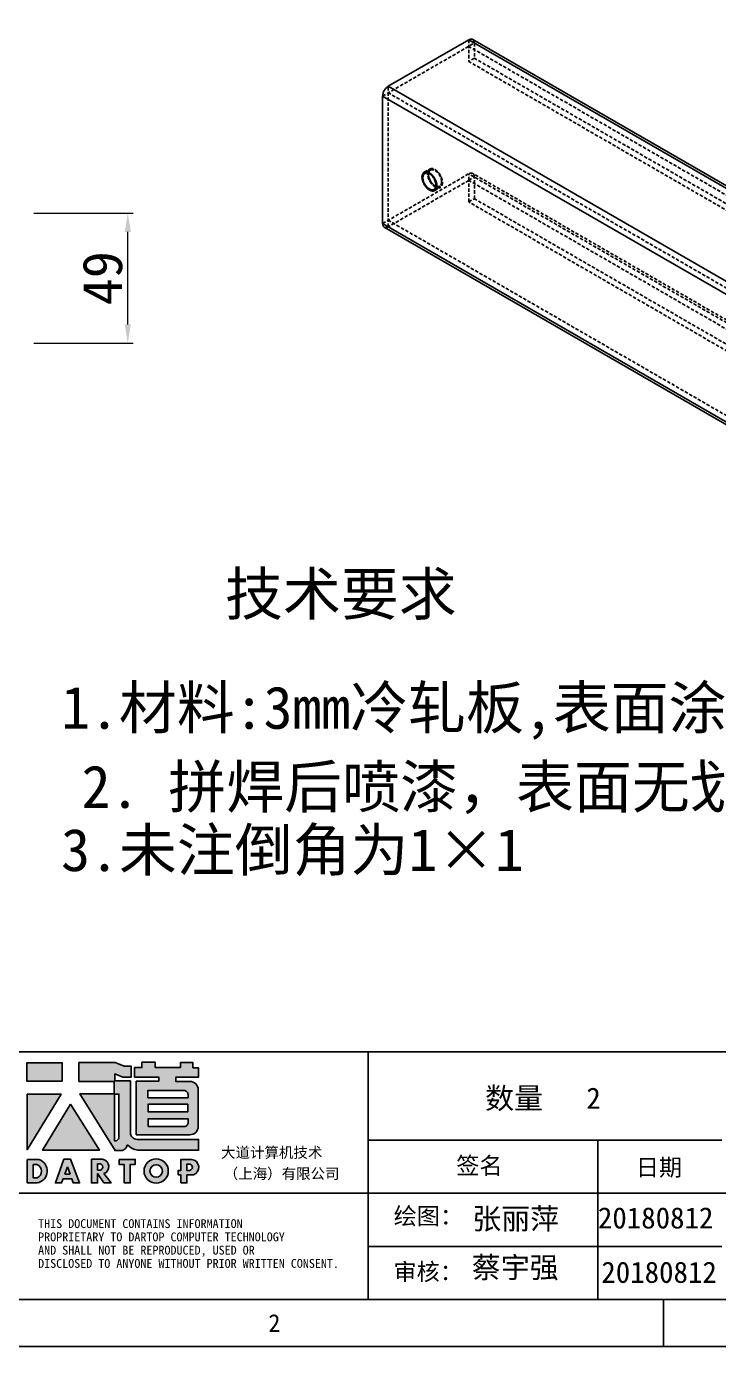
# Model space of a CAD drawing. Header units: millimetres. Extents: x 13106 to 40242, y 18888 to 28426.
# Drawn here: x 33464.1 to 33725.7, y 22568.4 to 23067.2 of the extents above; entities that cross this region are included whole.
import ezdxf
from ezdxf.enums import TextEntityAlignment as Align

# ---------------------------------------------------------------- set-up
doc = ezdxf.new("R2010")
doc.units = ezdxf.units.MM
doc.header["$PDSIZE"] = -1
doc.linetypes.add('HIDDEN', pattern=[1.905, 1.27, -0.635])
for name, color, linetype in [('02___PRT_ALL_AXES', 7, 'Continuous'), ('4', 7, 'Continuous'), ('DEFAULT_2', 8, 'HIDDEN'), ('print', 30, 'Continuous')]:
    doc.layers.add(name, color=color, linetype=linetype)
doc.layers.add('dim', color=2, linetype='Continuous', lineweight=9)
doc.styles.add('Dartop', font='')
doc.styles.add('HZ', font='')
doc.styles.add('hzHT', font='simhei.ttf')
doc.styles.get('Dartop').set_extended_font_data('FangSong_GB2312')
doc.styles.get('HZ').set_extended_font_data('SimSun')
doc.dimstyles.new('3', dxfattribs={"dimtxt": 15, "dimasz": 7, "dimexe": 2, "dimexo": 3, "dimgap": 2, "dimtad": 1, "dimzin": 9, "dimdsep": 46, "dimtxsty": 'Standard', "dimcen": 1, "dimadec": 1, "dimazin": 2, "dimtfac": 0.5, "dimtmove": 0, "dimatfit": 3, "dimfxl": 0, "dimtolj": 1, "dimlwd": 9, "dimlwe": 9, "dimarcsym": 0})

# ---------------------------------------------------------------- blocks, each defined once
blk = doc.blocks.new('dadao')
for p, q in [((48, 19.2), (44.9, 10.4)), ((51.2, 10.4), (48, 19.2)), ((44.9, 10.4), (51.2, 10.4))]:
    blk.add_line(p, q)
for points in [[(41.8, 121.6), (41.8, 143.7), (-0.4, 143.7), (-0.4, 121.6), (41.8, 121.6)], [(104.8, 122), (104.8, 130.3), (114.1, 126.3), (124.2, 126.3), (124.2, 139.6), (115.9, 139.6), (105.1, 143.9), (61.5, 143.9)], [(61.7, 144), (61.7, 121.3), (103.9, 121.3)], [(113.4, 38.7), (105.1, 38.7), (63, 106.5), (103.9, 106.5), (103.9, 120.9), (103.9, 121.3)], [(109.7, 53.6), (109.7, 106.2), (104.3, 106.2), (104.3, 50.4), (106.6, 50.4)], [(144.6, 94.4), (144.6, 84.8), (192, 84.8), (192, 94.1), (144.9, 94.1)], [(120.2, 45), (119.5, 45), (119.5, 44.6)], [(0, 28), (0, 0), (11.8, 0)], [(0.1, 28), (14, 28)], [(7.1, 21.8), (7.1, 6.1), (12, 6.1)], [(7.1, 21.8), (11.4, 21.8)], [(76.8, 28.2), (76.8, 0), (84.1, 0), (84.1, 11.1), (91.6, -0.1), (100.3, -0.1), (91.7, 11.1)], [(76.8, 28.2), (90.6, 28.2)], [(84, 22.7), (84, 15.3), (87.2, 15.3)], [(84, 22.7), (87.3, 22.7)], [(183.7, 0), (183.7, 9.6), (180.6, 9.6), (180.6, 14.9), (183.8, 14.9), (183.8, 28.1), (196.1, 28.1), (196.5, 28.1)], [(194.9, 22.3), (190.8, 22.3), (190.8, 15), (194.4, 15)], [(183.7, 0), (190.9, 0), (190.9, 9.6), (198.8, 9.6)]]:
    blk.add_lwpolyline(points)
blk.add_lwpolyline([(137.1, 144.2), (137.1, 137.9), (128.3, 137.9), (128.3, 126.5), (157.3, 126.5), (157.3, 121.5), (130.3, 121.5), (130.3, 57.5), (194.4, 57.5, 0.414214), (204.4, 67.5), (204.4, 111.3, 0.414214), (194.4, 121.3), (177.5, 121.3), (177.5, 126.3), (204.7, 126.3), (204.7, 137.7), (198.2, 137.7), (198.2, 143.9), (183.3, 143.9), (183.3, 138), (153, 138), (153, 144.2), (137.1, 144.2)], format="xyb", close=True)
for points in [[(104.8, 122), (123.4, 122), (123.4, 60, 0.414214), (131.4, 52), (204.8, 52), (204.8, 39.1), (131.7, 39.1)], [(144.3, 110.8), (144.3, 101.8), (192.3, 101.8), (192.3, 105.5, 0.414214), (187.3, 110.5), (144.3, 110.5)], [(144.6, 77), (144.6, 67.5), (187.6, 67.5, 0.414214), (192.6, 72.5), (192.6, 76.4), (144.6, 76.4)]]:
    blk.add_lwpolyline(points, format="xyb")
for points in [[(-0.3, 106.2), (40.4, 106.2), (-0.3, 39.7), (-0.3, 106.2)], [(51.7, 94.1), (18.4, 39.3), (86.2, 39.3)], [(43.8, 28.2), (51.8, 28.2), (62.6, -0.1), (55, -0.1), (53.2, 5), (42.9, 5), (41.1, 0), (33.6, 0)], [(110, 28.1), (110, 21.9), (116, 21.9), (116, -0.1), (123.2, -0.1), (123.2, 22), (129.2, 22), (129.2, 28.1), (110, 28.1)]]:
    blk.add_lwpolyline(points, close=True)
for radius in [14.5, 7.44]:
    blk.add_circle((154.2, 14.2), radius)
for centre, radius, start, end in [((99.2, 60.7), 12.6, 305.6399, 325.969), ((111.6, 46.7), 8.19, 282.9811, 347.6627), ((136, 61.7), 22.9, 226.7358, 259.3209), ((8.5, 13.9), 8.49, 294.2143, 69.7177), ((9.6, 14.2), 14.4, 278.6604, 72.3203), ((86.4, 19), 3.8, 282.527, 76.7196), ((88.6, 19.4), 8.95, 290.6073, 77.2124), ((193.7, 18.7), 3.8, 280.9891, 72.5513), ((195.7, 18.6), 9.51, 288.8959, 85.2442)]:
    blk.add_arc(centre, radius, start, end)
blk = doc.blocks.new('*D308')
at = {"layer": 'Defpoints', "color": 0, "lineweight": 9, "transparency": 16777216}
for p in [(33463.92, 22996.61), (33502.42, 22996.61), (33463.92, 22947.61)]:
    blk.add_point(p, dxfattribs=at)
at = {"layer": 'dim', "color": 0, "lineweight": 9, "transparency": 16777216}
for p, q in [((33466.92, 22996.61), (33504.42, 22996.61)), ((33502.42, 22954.61), (33502.42, 22989.61)), ((33466.92, 22947.61), (33504.42, 22947.61))]:
    blk.add_line(p, q, dxfattribs=at)
for points in [[(33501.26, 22989.61), (33503.59, 22989.61), (33502.42, 22996.61)], [(33501.26, 22954.61), (33503.59, 22954.61), (33502.42, 22947.61)]]:
    blk.add_solid(points, dxfattribs=at)
at = {"layer": 'dim', "color": 0, "lineweight": 9, "transparency": 16777216, "insert": (33492.92, 22972.11), "char_height": 15, "attachment_point": 5, "rotation": 90}
blk.add_mtext('\\A1;49', dxfattribs=at)

msp = doc.modelspace()

# ---------------------------------------------------------------- hatches: boundary and pattern name
for points in [[(33477.653, 22675.693), (33464.323, 22675.693), (33464.323, 22668.728), (33477.653, 22668.728)], [(33477.224, 22663.855), (33464.358, 22663.855), (33464.358, 22642.848)], [(33480.791, 22660.043), (33470.273, 22642.708), (33491.689, 22642.708)], [(33505.287, 22639.162), (33499.201, 22639.162), (33499.201, 22637.231), (33501.1, 22637.231), (33501.1, 22630.273), (33503.374, 22630.273), (33503.374, 22637.235), (33505.287, 22637.235)]]:
    msp.add_hatch(color=0).paths.add_polyline_path(points)
h = msp.add_hatch(color=0)
h.paths.add_polyline_path([(33497.575, 22671.46), (33500.517, 22670.189), (33503.698, 22670.189), (33503.698, 22674.399), (33501.074, 22674.399), (33497.654, 22675.749), (33483.952, 22675.749), (33483.952, 22668.629), (33497.284, 22668.629), (33497.284, 22668.485), (33497.284, 22663.934), (33484.356, 22663.934), (33497.654, 22642.534), (33500.287, 22642.534, 0.2793748), (33502.209, 22644.404), (33502.209, 22644.502), (33502.441, 22644.502, 0.1431454), (33506.066, 22642.657), (33529.173, 22642.657), (33529.173, 22646.716), (33505.968, 22646.716, -0.4142136), (33503.44, 22649.244), (33503.44, 22668.854), (33497.575, 22668.854)])
h.paths.add_polyline_path([(33497.419, 22663.843), (33499.113, 22663.843), (33499.113, 22647.234, -0.0889357), (33498.131, 22646.224), (33497.413, 22646.224)], flags=16)
h = msp.add_hatch(color=0)
h.paths.add_polyline_path([(33529.133, 22673.809), (33527.077, 22673.809), (33527.077, 22675.765), (33522.378, 22675.765), (33522.378, 22673.907), (33512.784, 22673.907), (33512.784, 22675.863), (33507.76, 22675.863), (33507.76, 22673.871), (33504.983, 22673.871), (33504.983, 22670.265), (33514.145, 22670.265), (33514.145, 22668.671), (33505.608, 22668.671), (33505.608, 22648.481), (33525.876, 22648.481, 0.4142136), (33529.035, 22651.641), (33529.035, 22665.467, 0.4142136), (33525.876, 22668.626), (33520.518, 22668.626), (33520.518, 22670.191), (33529.133, 22670.191)])
h.paths.add_polyline_path([(33523.637, 22665.204, -0.4142136), (33525.217, 22663.624), (33525.217, 22662.465), (33510.043, 22662.465), (33510.043, 22665.204)], flags=16)
h.paths.add_polyline_path([(33525.119, 22660.021), (33525.119, 22657.087), (33510.141, 22657.087), (33510.141, 22660.021)], flags=16)
h.paths.add_polyline_path([(33525.315, 22654.446), (33525.315, 22653.19, -0.4142136), (33523.735, 22651.611), (33510.141, 22651.611), (33510.141, 22654.446)], flags=16)
h = msp.add_hatch(color=0)
h.paths.add_polyline_path([(33468.867, 22639.13), (33464.453, 22639.13), (33464.453, 22630.299), (33468.17, 22630.299, 0.7930159)])
h.paths.add_polyline_path([(33468.236, 22632.233), (33466.692, 22632.233), (33466.692, 22637.196), (33468.065, 22637.196, -0.6713609)], flags=16)
h = msp.add_hatch(color=0)
h.paths.add_polyline_path([(33480.824, 22639.203), (33478.305, 22639.203), (33475.066, 22630.29), (33477.452, 22630.29), (33478.013, 22631.869), (33481.245, 22631.869), (33481.819, 22630.27), (33484.224, 22630.27)])
h.paths.add_polyline_path([(33480.628, 22633.572), (33478.625, 22633.572), (33479.608, 22636.372)], flags=16)
h = msp.add_hatch(color=0)
h.paths.add_polyline_path([(33493.068, 22639.196), (33488.727, 22639.196), (33488.727, 22630.285), (33491.021, 22630.285), (33491.021, 22633.818), (33493.379, 22630.253), (33496.151, 22630.253), (33493.437, 22633.795, 0.7440549)])
h.paths.add_polyline_path([(33491, 22635.137), (33491, 22637.477), (33492.025, 22637.477, -0.796809), (33492.01, 22635.137)], flags=16)
h = msp.add_hatch(color=0)
h.paths.add_polyline_path([(33508.596, 22634.773, 1), (33517.747, 22634.773, 1)])
h.paths.add_polyline_path([(33515.522, 22634.773, -1), (33510.821, 22634.773, -1)], flags=16)
h = msp.add_hatch(color=0)
h.paths.add_polyline_path([(33526.524, 22639.175), (33526.393, 22639.175), (33522.523, 22639.175), (33522.523, 22635.016), (33521.496, 22635.016), (33521.496, 22633.328), (33522.506, 22633.328), (33522.506, 22630.3), (33524.765, 22630.3), (33524.765, 22633.34), (33527.248, 22633.34, 0.8123038)])
h.paths.add_polyline_path([(33524.732, 22635.028), (33524.732, 22637.354), (33526.017, 22637.354, -0.7782134), (33525.886, 22635.028)], flags=16)

# ---------------------------------------------------------------- linework, layer by layer
at = {"color": 3, "linetype": 'Continuous'}
for p, q in [((33600.856, 23044.593), (33631.261, 23062.147)), ((33917.641, 22896.81), (33631.261, 23062.147)), ((33632.761, 23062.296), (33919.141, 22896.958)), ((33887.235, 22879.255), (33600.856, 23044.593)), ((33598.734, 22992.745), (33598.734, 23040.919)), ((33885.114, 22875.581), (33598.734, 23040.919)), ((33885.114, 22827.408), (33598.734, 22992.745)), ((33599.356, 22991.372), (33885.735, 22826.034))]:
    msp.add_line(p, q, dxfattribs=at)
at = {"color": 0}
for p, q in [((33941.272, 22679.831), (33459.533, 22679.831)), ((33593.199, 22679.831), (33593.199, 22586.265)), ((33593.199, 22646.415), (33726.865, 22646.415)), ((33680.082, 22646.415), (33680.082, 22586.265)), ((33459.533, 22626.365), (33593.199, 22626.365)), ((33593.199, 22626.365), (33941.272, 22626.365)), ((33593.199, 22606.315), (33726.865, 22606.315)), ((33941.272, 22586.265), (32880.337, 22586.265)), ((33704.87, 22568.443), (33704.87, 22586.265))]:
    msp.add_line(p, q, dxfattribs=at)
at = {"color": 3, "linetype": 'Continuous'}
for points, knots in [([(33632.761, 23062.296), (33632.662, 23062.353), (33632.435, 23062.436), (33632.057, 23062.445), (33631.655, 23062.348), (33631.393, 23062.223), (33631.261, 23062.147)], [0, 0, 0, 0, 0.2177865, 0.4509164, 0.7103002, 1, 1, 1, 1]), ([(33600.856, 23044.593), (33600.555, 23044.419), (33599.985, 23043.939), (33599.319, 23043.03), (33598.865, 23042), (33598.734, 23041.266), (33598.734, 23040.919)], [0, 0, 0, 0, 0.2372362, 0.4999984, 0.7627614, 1, 1, 1, 1]), ([(33598.734, 22992.745), (33598.734, 22992.593), (33598.757, 22992.304), (33598.874, 22991.907), (33599.072, 22991.584), (33599.257, 22991.429), (33599.356, 22991.372)], [0, 0, 0, 0, 0.2897013, 0.5490856, 0.782215, 1, 1, 1, 1])]:
    msp.add_open_spline(points, degree=3, knots=knots, dxfattribs=at)
at = {"color": 2, "linetype": 'Continuous'}
for points in [[(33613.584, 23010.3), (33613.593, 23010.401), (33613.606, 23010.552), (33613.622, 23010.727), (33613.629, 23010.816), (33613.635, 23010.865), (33613.636, 23010.905), (33613.648, 23010.935), (33613.661, 23010.979), (33613.684, 23011.054), (33613.717, 23011.162), (33613.751, 23011.27), (33613.774, 23011.346), (33613.788, 23011.389), (33613.795, 23011.423), (33613.814, 23011.447), (33613.835, 23011.482), (33613.873, 23011.542), (33613.927, 23011.628), (33613.981, 23011.714), (33614.018, 23011.775), (33614.041, 23011.808), (33614.055, 23011.837), (33614.079, 23011.853), (33614.108, 23011.878), (33614.16, 23011.921), (33614.234, 23011.983), (33614.308, 23012.044), (33614.36, 23012.088), (33614.39, 23012.112), (33614.411, 23012.134), (33614.439, 23012.14), (33614.474, 23012.155), (33614.537, 23012.177), (33614.625, 23012.211), (33614.714, 23012.243), (33614.776, 23012.267), (33614.812, 23012.279), (33614.838, 23012.292), (33614.869, 23012.29), (33614.909, 23012.293), (33614.981, 23012.295), (33615.082, 23012.3), (33615.183, 23012.304), (33615.254, 23012.307), (33615.295, 23012.308), (33615.324, 23012.312), (33615.358, 23012.302), (33615.402, 23012.293), (33615.479, 23012.275), (33615.589, 23012.251), (33615.699, 23012.226), (33615.776, 23012.209), (33615.82, 23012.198), (33615.853, 23012.194), (33615.888, 23012.175), (33615.935, 23012.154), (33615.993, 23012.127), (33616.063, 23012.095), (33616.156, 23012.051), (33616.249, 23012.009), (33616.342, 23011.964), (33616.412, 23011.937), (33616.481, 23011.885), (33616.572, 23011.823), (33616.687, 23011.743), (33616.801, 23011.665), (33616.893, 23011.6), (33616.962, 23011.558), (33617.027, 23011.491), (33617.116, 23011.412), (33617.226, 23011.309), (33617.336, 23011.208), (33617.424, 23011.125), (33617.491, 23011.068), (33617.55, 23010.991), (33617.632, 23010.896), (33617.733, 23010.774), (33617.835, 23010.654), (33617.916, 23010.556), (33617.979, 23010.487), (33618.031, 23010.4), (33618.104, 23010.291), (33618.194, 23010.153), (33618.286, 23010.015), (33618.357, 23009.904), (33618.415, 23009.823), (33618.455, 23009.735), (33618.515, 23009.619), (33618.587, 23009.474), (33618.661, 23009.33), (33618.718, 23009.214), (33618.766, 23009.128), (33618.794, 23009.038), (33618.839, 23008.919), (33618.893, 23008.771), (33618.948, 23008.622), (33618.99, 23008.504), (33619.027, 23008.414), (33619.043, 23008.327), (33619.071, 23008.21), (33619.104, 23008.063), (33619.138, 23007.917), (33619.164, 23007.8), (33619.189, 23007.711), (33619.191, 23007.627), (33619.202, 23007.514), (33619.217, 23007.317), (33619.231, 23007.147), (33619.241, 23007.034)], [(33619.241, 23007.034), (33619.232, 23006.934), (33619.218, 23006.783), (33619.202, 23006.607), (33619.195, 23006.519), (33619.19, 23006.469), (33619.189, 23006.429), (33619.176, 23006.399), (33619.164, 23006.355), (33619.14, 23006.28), (33619.107, 23006.172), (33619.073, 23006.064), (33619.051, 23005.988), (33619.037, 23005.946), (33619.029, 23005.911), (33619.01, 23005.887), (33618.99, 23005.852), (33618.951, 23005.792), (33618.898, 23005.706), (33618.843, 23005.62), (33618.806, 23005.56), (33618.784, 23005.526), (33618.77, 23005.497), (33618.745, 23005.482), (33618.716, 23005.456), (33618.664, 23005.413), (33618.59, 23005.351), (33618.516, 23005.29), (33618.464, 23005.246), (33618.434, 23005.222), (33618.413, 23005.2), (33618.385, 23005.194), (33618.35, 23005.18), (33618.288, 23005.157), (33618.199, 23005.124), (33618.11, 23005.091), (33618.048, 23005.067), (33618.012, 23005.055), (33617.987, 23005.042), (33617.955, 23005.044), (33617.915, 23005.041), (33617.844, 23005.039), (33617.742, 23005.034), (33617.641, 23005.031), (33617.57, 23005.027), (33617.529, 23005.026), (33617.5, 23005.022), (33617.466, 23005.032), (33617.422, 23005.041), (33617.345, 23005.059), (33617.235, 23005.083), (33617.125, 23005.108), (33617.048, 23005.125), (33617.004, 23005.136), (33616.972, 23005.14), (33616.936, 23005.16), (33616.89, 23005.18), (33616.831, 23005.207), (33616.762, 23005.24), (33616.668, 23005.283), (33616.575, 23005.325), (33616.482, 23005.37), (33616.412, 23005.397), (33616.344, 23005.45), (33616.252, 23005.511), (33616.137, 23005.591), (33616.023, 23005.669), (33615.932, 23005.734), (33615.862, 23005.776), (33615.797, 23005.843), (33615.708, 23005.923), (33615.599, 23006.025), (33615.488, 23006.127), (33615.401, 23006.209), (33615.333, 23006.266), (33615.274, 23006.343), (33615.192, 23006.439), (33615.091, 23006.56), (33614.989, 23006.681), (33614.908, 23006.779), (33614.845, 23006.847), (33614.793, 23006.934), (33614.72, 23007.043), (33614.63, 23007.182), (33614.538, 23007.319), (33614.467, 23007.43), (33614.409, 23007.511), (33614.369, 23007.599), (33614.309, 23007.715), (33614.237, 23007.86), (33614.163, 23008.004), (33614.106, 23008.12), (33614.059, 23008.207), (33614.03, 23008.296), (33613.985, 23008.415), (33613.932, 23008.563), (33613.876, 23008.712), (33613.834, 23008.83), (33613.797, 23008.92), (33613.782, 23009.007), (33613.753, 23009.125), (33613.721, 23009.271), (33613.686, 23009.417), (33613.661, 23009.534), (33613.636, 23009.623), (33613.634, 23009.707), (33613.623, 23009.82), (33613.607, 23010.018), (33613.593, 23010.187), (33613.584, 23010.3)]]:
    msp.add_open_spline(points, degree=3, knots=[0, 0, 0, 0, 0.03125, 0.046875, 0.0546875, 0.0585938, 0.0625, 0.0664062, 0.0703125, 0.078125, 0.09375, 0.109375, 0.1171875, 0.1210938, 0.125, 0.1289062, 0.1328125, 0.140625, 0.15625, 0.171875, 0.1796875, 0.1835938, 0.1875, 0.1914062, 0.1953125, 0.203125, 0.21875, 0.234375, 0.2421875, 0.2460938, 0.25, 0.2539062, 0.2578125, 0.265625, 0.28125, 0.296875, 0.3046875, 0.3085938, 0.3125, 0.3164062, 0.3203125, 0.328125, 0.34375, 0.359375, 0.3671875, 0.3710938, 0.375, 0.3789062, 0.3828125, 0.390625, 0.40625, 0.421875, 0.4296875, 0.4335938, 0.4375, 0.4414062, 0.4453125, 0.453125, 0.4609375, 0.46875, 0.484375, 0.4921875, 0.5, 0.5078125, 0.515625, 0.53125, 0.546875, 0.5546875, 0.5625, 0.5703125, 0.578125, 0.59375, 0.609375, 0.6171875, 0.625, 0.6328125, 0.640625, 0.65625, 0.671875, 0.6796875, 0.6875, 0.6953125, 0.703125, 0.71875, 0.734375, 0.7421875, 0.75, 0.7578125, 0.765625, 0.78125, 0.796875, 0.8046875, 0.8125, 0.8203125, 0.828125, 0.84375, 0.859375, 0.8671875, 0.875, 0.8828125, 0.890625, 0.90625, 0.921875, 0.9296875, 0.9375, 0.9453125, 0.953125, 0.96875, 1, 1, 1, 1], dxfattribs=at)
at = {"layer": '02___PRT_ALL_AXES', "color": 8, "linetype": 'HIDDEN'}
for p, q in [((33614.662, 23011.698), (33616.783, 23012.923)), ((33618.162, 23005.636), (33620.283, 23006.861))]:
    msp.add_line(p, q, dxfattribs=at)
at = {"layer": '02___PRT_ALL_AXES', "color": 3, "linetype": 'Continuous'}
for points, knots in [([(33613.937, 23010.096), (33613.937, 23010.273), (33613.964, 23010.611), (33614.101, 23011.074), (33614.331, 23011.45), (33614.547, 23011.631), (33614.662, 23011.698)], [0, 0, 0, 0, 0.2898019, 0.5490435, 0.7822287, 1, 1, 1, 1]), ([(33618.162, 23005.636), (33617.987, 23005.535), (33617.548, 23005.422), (33616.841, 23005.564), (33616.119, 23005.958), (33615.426, 23006.572), (33614.815, 23007.354), (33614.333, 23008.244), (33614.021, 23009.168), (33613.937, 23009.797), (33613.937, 23010.096)], [0, 0, 0, 0, 0.086934, 0.1864032, 0.3037924, 0.4376077, 0.5821112, 0.7294285, 0.8711737, 1, 1, 1, 1]), ([(33614.662, 23011.698), (33614.82, 23011.789), (33615.207, 23011.901), (33615.6, 23011.846), (33615.797, 23011.79)], [0, 0, 0, 0, 0.4711747, 1, 1, 1, 1]), ([(33615.797, 23011.79), (33616.207, 23011.675), (33617.028, 23011.176), (33617.994, 23010.069), (33618.681, 23008.713), (33618.887, 23007.713), (33618.887, 23007.238)], [0, 0, 0, 0, 0.2201976, 0.4819683, 0.7539055, 1, 1, 1, 1]), ([(33618.887, 23007.238), (33618.887, 23007.061), (33618.86, 23006.724), (33618.724, 23006.26), (33618.494, 23005.884), (33618.278, 23005.703), (33618.162, 23005.636)], [0, 0, 0, 0, 0.2898019, 0.5490435, 0.7822287, 1, 1, 1, 1])]:
    msp.add_open_spline(points, degree=3, knots=knots, dxfattribs=at)
at = {"layer": '02___PRT_ALL_AXES', "color": 7, "linetype": 'Continuous'}
for points, knots in [([(33616.059, 23011.321), (33616.059, 23011.352), (33616.06, 23011.474), (33616.069, 23011.595), (33616.08, 23011.685)], [0, 0, 0, 0, 0.2564011, 1, 1, 1, 1]), ([(33618.858, 23006.871), (33618.473, 23007.035), (33617.726, 23007.571), (33616.849, 23008.662), (33616.238, 23009.947), (33616.059, 23010.879), (33616.059, 23011.321)], [0, 0, 0, 0, 0.2286305, 0.4910797, 0.7584684, 1, 1, 1, 1])]:
    msp.add_open_spline(points, degree=3, knots=knots, dxfattribs=at)
at = {"layer": '02___PRT_ALL_AXES', "color": 8, "linetype": 'HIDDEN'}
for points, knots in [([(33616.08, 23011.685), (33616.112, 23011.946), (33616.24, 23012.431), (33616.589, 23012.81), (33616.783, 23012.923)], [0, 0, 0, 0, 0.5393088, 1, 1, 1, 1]), ([(33616.783, 23012.923), (33616.958, 23013.024), (33617.397, 23013.137), (33618.104, 23012.995), (33618.827, 23012.601), (33619.519, 23011.987), (33620.131, 23011.205), (33620.612, 23010.315), (33620.925, 23009.391), (33621.008, 23008.762), (33621.008, 23008.463)], [0, 0, 0, 0, 0.086934, 0.1864032, 0.3037924, 0.4376077, 0.5821112, 0.7294285, 0.8711737, 1, 1, 1, 1]), ([(33619.148, 23006.769), (33619.124, 23006.775), (33619.026, 23006.805), (33618.929, 23006.841), (33618.858, 23006.871)], [0, 0, 0, 0, 0.2436958, 1, 1, 1, 1]), ([(33620.284, 23006.861), (33620.125, 23006.769), (33619.738, 23006.658), (33619.346, 23006.713), (33619.148, 23006.769)], [0, 0, 0, 0, 0.4711747, 1, 1, 1, 1]), ([(33621.008, 23008.463), (33621.008, 23008.286), (33620.982, 23007.948), (33620.845, 23007.485), (33620.615, 23007.109), (33620.399, 23006.927), (33620.284, 23006.861)], [0, 0, 0, 0, 0.2898019, 0.5490435, 0.7822287, 1, 1, 1, 1])]:
    msp.add_open_spline(points, degree=3, knots=knots, dxfattribs=at)
at = {"layer": 'DEFAULT_2', "color": 8, "linetype": 'HIDDEN'}
for p, q in [((33598.734, 23040.919), (33633.382, 23060.923)), ((33631.261, 23062.147), (33631.261, 23053.982)), ((33917.641, 22894.36), (33631.261, 23059.698)), ((33633.382, 23060.923), (33633.382, 23055.207)), ((33633.382, 23055.207), (33631.261, 23053.982)), ((33919.762, 22889.87), (33633.382, 23055.207)), ((33912.691, 22891.503), (33631.261, 23053.982)), ((33600.856, 22991.52), (33600.856, 23044.593)), ((33887.235, 22876.806), (33600.856, 23042.143)), ((33598.734, 22992.745), (33631.261, 23011.524)), ((33614.412, 23012.131), (33616.533, 23013.356)), ((33631.261, 23009.075), (33631.261, 23011.524)), ((33887.235, 22863.741), (33631.261, 23011.524)), ((33631.261, 23009.075), (33633.382, 23010.299)), ((33887.235, 22864.756), (33632.761, 23011.673)), ((33633.382, 23002.134), (33633.382, 23010.299)), ((33631.261, 23009.075), (33600.856, 22991.52)), ((33618.412, 23005.203), (33620.533, 23006.428)), ((33631.261, 23000.91), (33631.261, 23009.075)), ((33917.641, 22843.737), (33631.261, 23009.075)), ((33631.261, 23000.91), (33633.382, 23002.134)), ((33910.569, 22839.655), (33631.261, 23000.91)), ((33919.762, 22836.797), (33633.382, 23002.134)), ((33887.235, 22828.632), (33600.856, 22993.97))]:
    msp.add_line(p, q, dxfattribs=at)
for points, knots in [([(33633.382, 23060.923), (33633.382, 23061.075), (33633.359, 23061.364), (33633.242, 23061.761), (33633.045, 23062.083), (33632.86, 23062.239), (33632.761, 23062.296)], [0, 0, 0, 0, 0.2897013, 0.5490856, 0.782215, 1, 1, 1, 1]), ([(33615.705, 23011.525), (33615.705, 23011.547), (33615.705, 23011.581), (33615.706, 23011.627), (33615.707, 23011.657), (33615.709, 23011.704), (33615.711, 23011.738), (33615.713, 23011.771), (33615.715, 23011.797), (33615.716, 23011.809)], [0, 0, 0, 0, 0.25, 0.375, 0.5, 0.625, 0.75, 0.875, 1, 1, 1, 1]), ([(33618.776, 23006.498), (33618.679, 23006.556), (33618.534, 23006.642), (33618.364, 23006.744), (33618.28, 23006.794), (33618.231, 23006.824), (33618.195, 23006.842), (33618.159, 23006.875), (33618.112, 23006.914), (33618.029, 23006.984), (33617.911, 23007.083), (33617.793, 23007.181), (33617.699, 23007.262), (33617.626, 23007.317), (33617.562, 23007.395), (33617.473, 23007.491), (33617.364, 23007.613), (33617.253, 23007.734), (33617.166, 23007.833), (33617.097, 23007.902), (33617.04, 23007.991), (33616.96, 23008.103), (33616.861, 23008.246), (33616.762, 23008.387), (33616.684, 23008.501), (33616.62, 23008.584), (33616.576, 23008.677), (33616.51, 23008.797), (33616.431, 23008.948), (33616.349, 23009.099), (33616.286, 23009.22), (33616.234, 23009.31), (33616.202, 23009.404), (33616.152, 23009.529), (33616.093, 23009.685), (33616.032, 23009.841), (33615.985, 23009.966), (33615.944, 23010.06), (33615.926, 23010.154), (33615.894, 23010.28), (33615.857, 23010.437), (33615.819, 23010.594), (33615.792, 23010.705), (33615.778, 23010.767), (33615.764, 23010.815), (33615.763, 23010.859), (33615.757, 23010.918), (33615.748, 23011.022), (33615.73, 23011.229), (33615.715, 23011.406), (33615.705, 23011.525)], [0, 0, 0, 0, 0.0625, 0.09375, 0.109375, 0.1171875, 0.125, 0.1328125, 0.140625, 0.15625, 0.1875, 0.21875, 0.234375, 0.25, 0.265625, 0.28125, 0.3125, 0.34375, 0.359375, 0.375, 0.390625, 0.40625, 0.4375, 0.46875, 0.484375, 0.5, 0.515625, 0.53125, 0.5625, 0.59375, 0.609375, 0.625, 0.640625, 0.65625, 0.6875, 0.71875, 0.734375, 0.75, 0.765625, 0.78125, 0.8125, 0.84375, 0.859375, 0.8671875, 0.875, 0.8828125, 0.890625, 0.90625, 0.9375, 1, 1, 1, 1]), ([(33615.716, 23011.809), (33615.733, 23011.901), (33615.758, 23012.038), (33615.788, 23012.198), (33615.805, 23012.29), (33615.817, 23012.346), (33615.822, 23012.394), (33615.841, 23012.43), (33615.87, 23012.497), (33615.914, 23012.591), (33615.965, 23012.705), (33616.003, 23012.79), (33616.029, 23012.846), (33616.04, 23012.876), (33616.06, 23012.897), (33616.097, 23012.939), (33616.154, 23013.003), (33616.229, 23013.088), (33616.304, 23013.171), (33616.365, 23013.245), (33616.433, 23013.277), (33616.497, 23013.313), (33616.579, 23013.357), (33616.66, 23013.401), (33616.717, 23013.433), (33616.75, 23013.45), (33616.782, 23013.47), (33616.83, 23013.474), (33616.905, 23013.487), (33616.999, 23013.502), (33617.094, 23013.516), (33617.169, 23013.529), (33617.216, 23013.535), (33617.253, 23013.543), (33617.294, 23013.54), (33617.368, 23013.528), (33617.472, 23013.515), (33617.597, 23013.498), (33617.702, 23013.481), (33617.784, 23013.476), (33617.851, 23013.449), (33617.918, 23013.423), (33618.008, 23013.388), (33618.12, 23013.345), (33618.255, 23013.29), (33618.367, 23013.252), (33618.456, 23013.192), (33618.545, 23013.137), (33618.657, 23013.066), (33618.768, 23012.997), (33618.858, 23012.94), (33618.947, 23012.888), (33619.055, 23012.788), (33619.185, 23012.678), (33619.314, 23012.563), (33619.49, 23012.419), (33619.649, 23012.232), (33619.811, 23012.051), (33619.911, 23011.936), (33619.993, 23011.847), (33620.067, 23011.745), (33620.156, 23011.611), (33620.264, 23011.454), (33620.355, 23011.322), (33620.427, 23011.216), (33620.482, 23011.138), (33620.523, 23011.053), (33620.582, 23010.942), (33620.655, 23010.802), (33620.728, 23010.662), (33620.786, 23010.55), (33620.847, 23010.439), (33620.9, 23010.295), (33620.966, 23010.122), (33621.032, 23009.949), (33621.085, 23009.805), (33621.132, 23009.69), (33621.155, 23009.574), (33621.191, 23009.429), (33621.232, 23009.256), (33621.273, 23009.082), (33621.307, 23008.937), (33621.313, 23008.829), (33621.323, 23008.721), (33621.339, 23008.531), (33621.353, 23008.368), (33621.362, 23008.259)], [0, 0, 0, 0, 0.03125, 0.046875, 0.0546875, 0.0625, 0.0664062, 0.0703125, 0.078125, 0.09375, 0.109375, 0.125, 0.1289062, 0.1328125, 0.1367188, 0.140625, 0.15625, 0.171875, 0.1875, 0.203125, 0.2109375, 0.21875, 0.234375, 0.25, 0.2578125, 0.2617188, 0.265625, 0.2734375, 0.28125, 0.296875, 0.3125, 0.3203125, 0.328125, 0.3320312, 0.3359375, 0.34375, 0.359375, 0.375, 0.390625, 0.3984375, 0.40625, 0.4140625, 0.421875, 0.4375, 0.453125, 0.46875, 0.4765625, 0.484375, 0.5, 0.515625, 0.5234375, 0.53125, 0.546875, 0.5625, 0.578125, 0.59375, 0.625, 0.640625, 0.65625, 0.6640625, 0.671875, 0.6875, 0.703125, 0.71875, 0.7265625, 0.734375, 0.7421875, 0.75, 0.765625, 0.78125, 0.7890625, 0.796875, 0.8125, 0.828125, 0.84375, 0.859375, 0.8671875, 0.875, 0.890625, 0.90625, 0.921875, 0.9375, 0.9453125, 0.953125, 0.96875, 1, 1, 1, 1]), ([(33632.761, 23011.673), (33632.662, 23011.73), (33632.435, 23011.813), (33632.056, 23011.821), (33631.654, 23011.723), (33631.392, 23011.6), (33631.261, 23011.524)], [0, 0, 0, 0, 0.217768, 0.4517791, 0.7118841, 1, 1, 1, 1]), ([(33633.382, 23010.299), (33633.382, 23010.451), (33633.358, 23010.739), (33633.242, 23011.136), (33633.046, 23011.46), (33632.86, 23011.616), (33632.761, 23011.673)], [0, 0, 0, 0, 0.2881174, 0.5482231, 0.7822335, 1, 1, 1, 1]), ([(33621.362, 23008.259), (33621.353, 23008.165), (33621.339, 23008.025), (33621.322, 23007.836), (33621.308, 23007.721), (33621.304, 23007.623), (33621.275, 23007.544), (33621.242, 23007.443), (33621.201, 23007.322), (33621.167, 23007.221), (33621.139, 23007.142), (33621.115, 23007.058), (33621.055, 23006.985), (33620.99, 23006.891), (33620.924, 23006.799), (33620.869, 23006.721), (33620.829, 23006.667), (33620.808, 23006.635), (33620.777, 23006.618), (33620.74, 23006.591), (33620.681, 23006.551), (33620.607, 23006.501), (33620.533, 23006.45), (33620.474, 23006.409), (33620.436, 23006.386), (33620.408, 23006.362), (33620.372, 23006.355), (33620.311, 23006.339), (33620.223, 23006.318), (33620.118, 23006.292), (33620.012, 23006.268), (33619.927, 23006.241), (33619.844, 23006.252), (33619.764, 23006.257), (33619.663, 23006.266), (33619.562, 23006.274), (33619.482, 23006.28), (33619.421, 23006.286), (33619.372, 23006.286), (33619.328, 23006.304), (33619.263, 23006.326), (33619.166, 23006.361), (33618.993, 23006.421), (33618.863, 23006.467), (33618.776, 23006.498)], [0, 0, 0, 0, 0.0625, 0.09375, 0.125, 0.140625, 0.15625, 0.1875, 0.21875, 0.25, 0.265625, 0.28125, 0.3125, 0.34375, 0.375, 0.40625, 0.421875, 0.4296875, 0.4375, 0.453125, 0.46875, 0.5, 0.53125, 0.546875, 0.5625, 0.5703125, 0.578125, 0.59375, 0.625, 0.65625, 0.6875, 0.71875, 0.734375, 0.75, 0.78125, 0.8125, 0.828125, 0.84375, 0.859375, 0.8671875, 0.875, 0.90625, 0.9375, 1, 1, 1, 1]), ([(33599.356, 22991.372), (33599.455, 22991.315), (33599.682, 22991.232), (33600.06, 22991.222), (33600.462, 22991.32), (33600.724, 22991.444), (33600.856, 22991.52)], [0, 0, 0, 0, 0.2177865, 0.4509164, 0.7103002, 1, 1, 1, 1])]:
    msp.add_open_spline(points, degree=3, knots=knots, dxfattribs=at)
at = {"layer": 'print'}
msp.add_lwpolyline([(32844.693, 23352.617), (33976.916, 23352.617), (33976.916, 22568.443), (32844.693, 22568.443)], close=True, dxfattribs=at)

# ---------------------------------------------------------------- block references
at = {"color": 0, "xscale": 0.3159380333591253, "yscale": 0.3159380333829443, "zscale": 0.3159380333858772}
msp.add_blockref('dadao', (33464.453, 22630.299), dxfattribs=at)

# ---------------------------------------------------------------- texts
at = {"color": 0, "style": 'hzHT'}
msp.add_text('技术要求', height=16.0399, dxfattribs=at).set_placement((33582.934, 22860.841), align=Align.TOP_CENTER)
for s, height, p in [('1.材料:3mm冷轧板,表面涂喷灰色小橘纹漆 ', 16.03993, (33477.254, 22817.896)), ('3.未注倒角为1×1', 16.0399, (33477.254, 22764.136))]:
    msp.add_text(s, height=height, dxfattribs=at).set_placement(p, align=Align.TOP_LEFT)
at = {"style": 'HZ'}
msp.add_text('2. 拼焊后喷漆，表面无划痕,凹凸和掉漆', height=16.0524, dxfattribs=at).set_placement((33681.994, 22779.993), align=Align.MIDDLE_CENTER)
at = {"color": 0}
for s, height, style, p in [('数量   2', 8.02, 'hzHT', (33659.313, 22662.305)), ('签名', 6.416, 'hzHT', (33635.296, 22636.825)), ('日期', 6.416, 'hzHT', (33703.139, 22636.167)), ('2', 6.683, 'Dartop', (33557.837, 22577.354))]:
    msp.add_text(s, height=height, dxfattribs=dict(at, style=style)).set_placement(p, align=Align.MIDDLE_CENTER)
at = {"color": 0, "style": 'hzHT'}
for s, height, p in [('绘图：', 6.416, (33602.907, 22614.549)), ('张丽萍', 8.02, (33632.577, 22612.763)), ('20180812', 8.02, (33680.064, 22613.069)), ('THIS DOCUMENT CONTAINS INFORMATION', 3.34165, (33468.555, 22613.233)), ('PROPRIETARY TO DARTOP COMPUTER TECHNOLOGY', 3.34165, (33468.555, 22608.22)), ('AND SHALL NOT BE REPRODUCED, USED OR', 3.34165, (33468.555, 22603.208)), ('DISCLOSED TO ANYONE WITHOUT PRIOR WRITTEN CONSENT.', 3.34165, (33468.555, 22598.195)), ('审核：', 6.416, (33602.827, 22593.495)), ('蔡宇强', 8.02, (33632.423, 22594.374)), ('20180812', 8.02, (33681.362, 22592.528))]:
    msp.add_text(s, height=height, dxfattribs=at).set_placement(p)
at = {"layer": '4', "color": 0, "style": 'hzHT'}
for s, p in [('大道计算机技术', (33537.669, 22639.775)), ('（上海）有限公司', (33538.678, 22631.782))]:
    msp.add_text(s, height=4.01, dxfattribs=at).set_placement(p)

# ---------------------------------------------------------------- dimensions: what is measured, and where the dimension line sits
at = {"layer": 'dim', "lineweight": 9}
dim = msp.add_linear_dim(base=(33502.424, 22996.609), p1=(33463.923, 22947.609), p2=(33463.923, 22996.609), angle=90, dimstyle='3', dxfattribs=at)
dim.commit()
dim.dimension.update_dxf_attribs({"geometry": '*D308', "text_midpoint": (33492.924, 22972.109)})

doc.saveas('drawing.dxf')
